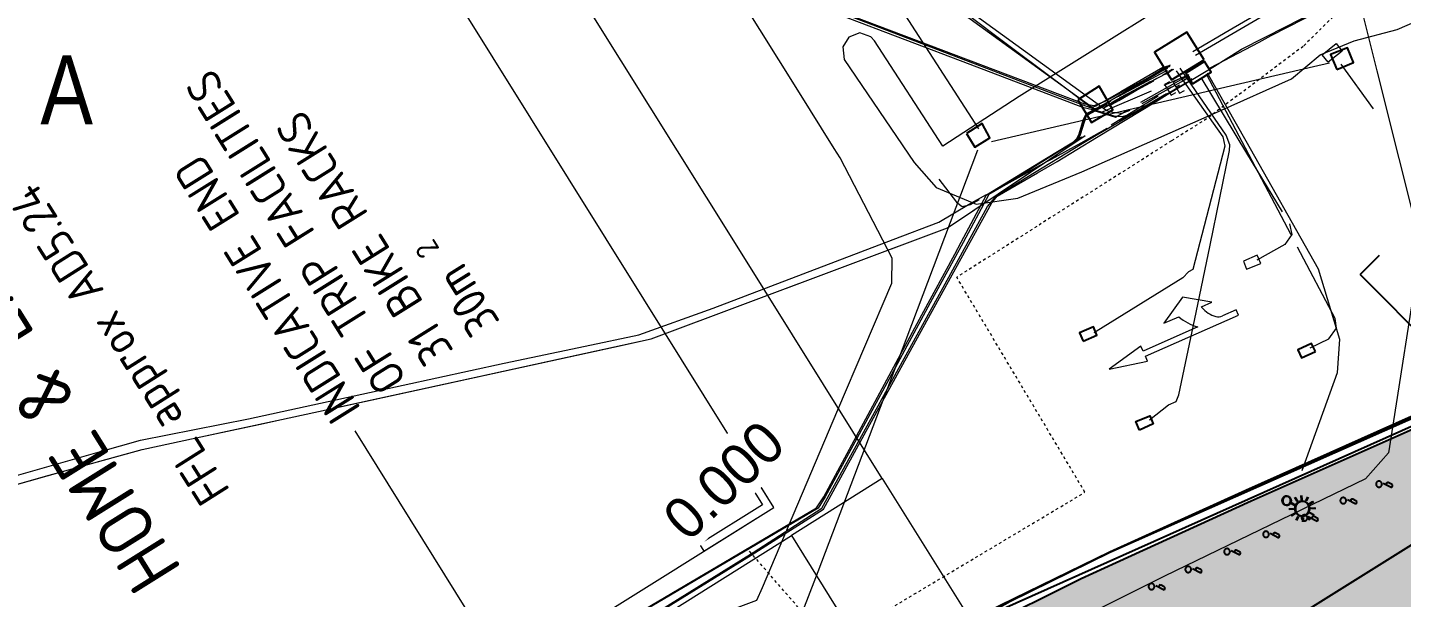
# Model space of a CAD drawing. Header units: metres. Extents: x 507649 to 508899, y 6966965 to 6967377.
# Drawn here: x 507733.64 to 507783.52, y 6967261.66 to 6967282.33 of the extents above; entities that cross this region are included whole.
import ezdxf

# ---------------------------------------------------------------- set-up
doc = ezdxf.new("R2010")
doc.units = ezdxf.units.M
doc.header["$PDMODE"] = 1
for name, pattern in [('AEC_Double Dash', [0.039, 0.015, -0.004, 0.006, -0.004, 0.006, -0.004]), ('CENTER', [20, 12.5, -2.5, 2.5, -2.5]), ('CENTER2', [10, 6.25, -1.25, 1.25, -1.25]), ('Grid Line', [2.1, 1.2, -0.3, 0.3, -0.3])]:
    doc.linetypes.add(name, pattern=pattern)
doc.layers.add('_PROP-BDY', color=6, linetype='Continuous', plot=False)
for name, color, linetype, lineweight in [('A-FLOR', 252, 'Continuous', 5), ('A-GENM', 252, 'Continuous', 5), ('C-PROP-LINE', 252, 'AEC_Double Dash', 5), ('C_FEAT', 252, 'EXISTING_COMMUNICATIONS', 0), ('C_UG_LINES', 252, 'EXISTING_COMMUNICATIONS', 0), ('D_UG_PIPES', 252, 'EXIST_SWD', 0), ('E_FEAT', 252, 'EXISTING_ELECTRICITY', 0), ('E_UG_LINES', 252, 'EXISTING_ELECTRICITY_UG', 0), ('S_RM_UG_PIPES', 252, 'EXIST_RISINGMAIN', 0), ('W_AG_PIPES_N', 252, 'EXISTING_WATER', 0)]:
    doc.layers.add(name, color=color, linetype=linetype, lineweight=lineweight)
for name, color, linetype, lineweight, plot in [('A-FLOR-IDEN', 47, 'Continuous', 5, False), ('G-ANNO-TEXT', 47, 'Continuous', 5, False), ('S-GRID', 47, 'Continuous', 5, False)]:
    doc.layers.add(name, color=color, linetype=linetype, lineweight=lineweight, plot=plot)
for name, color, linetype in [('C_ALIGNMENT', 3, 'CENTER'), ('C_MANHOLE_PIT', 252, 'Continuous'), ('C_TEXT_2.5', 7, 'Continuous'), ('DR_GRATE', 252, 'Continuous'), ('E_MANHOLE_PIT', 252, 'Continuous'), ('HATCH_LANDSCAPE', 1, 'Continuous'), ('KRB_LIP', 6, 'Continuous'), ('mga2020bdy', 252, 'Continuous'), ('mga2020ROAD_FURNITURE', 252, 'Continuous'), ('mga2020ROAD_KERB_BACK', 252, 'Continuous'), ('mga2020ROAD_KERB_LIP', 252, 'Continuous'), ('mga2020STR_POLES', 252, 'Continuous'), ('PAV_CREST SAG', 2, 'Continuous'), ('PAV_FOOTPATH', 101, 'Continuous'), ('ROAD_FURNITURE', 252, 'Continuous'), ('STR_POLES', 252, 'Continuous'), ('TIN BORDER', 5, 'Continuous')]:
    doc.layers.add(name, color=color, linetype=linetype)
doc.layers.add('HATCH_PAVEMENT_FOOTPATH', color=7, linetype='Continuous', true_color=0xffe8a3)
doc.styles.add('Annotative', font='txt')
doc.styles.add('Arial_1', font='ISOCP.shx', dxfattribs={"height": 360})
doc.styles.add('Arial_2', font='ISOCP.shx', dxfattribs={"height": 324.945445})
doc.styles.add('Arial_B', font='ISOCP.shx', dxfattribs={"height": 800})
doc.styles.get("Standard").update_dxf_attribs({"font": 'ARIALN.TTF'})
doc.linetypes.add('EXIST_RISINGMAIN', pattern='A,5,-2.5,5,-2,["RM",Standard,S=2.5,R=0,X=0,Y=-1.25],-5,5,-2.5,5,-2.5', length=34.5)
doc.linetypes.add('EXIST_SWD', pattern='A,5,-2.5,5,-2,["SWD",Standard,S=2.5,R=0,X=0,Y=-1.25],-8,5,-2.5,5,-2.5', length=37.5)
doc.linetypes.add('EXISTING_COMMUNICATIONS', pattern='A,2,-2,2,-2,2,-2,["COMS",Standard,S=2.5,R=0,X=0,Y=-1.25],-9.75,2,-2,2,-2', length=29.75)
doc.linetypes.add('EXISTING_ELECTRICITY', pattern='A,2,-2,2,-2,2,-2,["E",Standard,S=2.5,R=0,X=0,Y=-1.25],-3.4,2,-2,2,-2', length=23.4)
doc.linetypes.add('EXISTING_ELECTRICITY_UG', pattern='A,2,-2,2,-2,2,-2,["E-UG",Standard,S=2.5,R=0,X=0,Y=-1.25],-9.15,2,-2,2,-2', length=29.15)
doc.linetypes.add('EXISTING_WATER', pattern='A,2,-2,2,-2,2,-2,["W",Standard,S=2.5,R=0,X=0,Y=-1.25],-4.4,2,-2,2,-2', length=24.4)

# ---------------------------------------------------------------- blocks, each defined once
blk = doc.blocks.new('XD_HATCH')
at = {"layer": 'HATCH_LANDSCAPE', "ltscale": 0.5}
h = blk.add_hatch(dxfattribs=at)
h.set_pattern_fill('GRASS', color=256, scale=0.05)
h.set_pattern_definition([(212.013854887, (0, 0), (-0.28538859865, -1.2375190291), [0.238125, -1.557926224]), (167.013854887, (0, 0), (-0.28538859868, -1.23751902925), [0.238125, -1.031875]), (257.013854887, (0, 0), (1.23751902925, -0.28538859868), [0.238125, -1.031875])])
h.paths.add_polyline_path([(507773.231, 6967254.54), (507795.189, 6967268.273), (507798.457, 6967269.061), (507801.707, 6967269.222), (507805.377, 6967268.673), (507808.761, 6967267.479), (507811.626, 6967265.822), (507814.67, 6967263.135), (507817.338, 6967259.647), (507819.03, 6967256.943), (507820.403, 6967254.749), (507825.14, 6967249.815), (507839.422, 6967226.928), (507827.015, 6967211.657), (507816.098, 6967209.536), (507803.586, 6967223.895), (507801.469, 6967222.054), (507795.94, 6967228.431), (507787.717, 6967237.882)])
h.paths.add_polyline_path([(507824.757, 6967208.878), (507817.842, 6967207.534), (507820.855, 6967204.075)])
h.paths.add_polyline_path([(507794.222, 6967274.08), (507795.57, 6967270.422), (507794.404, 6967270.141), (507792.722, 6967269.068), (507771.896, 6967256.079), (507768.875, 6967259.555), (507768.65, 6967260.737), (507773.111, 6967262.911), (507788.383, 6967269.83), (507789.065, 6967270.179), (507789.74, 6967270.665), (507790.114, 6967270.979), (507791.612, 6967272.233), (507793.783, 6967273.928)])
at = {"layer": 'HATCH_PAVEMENT_FOOTPATH'}
h = blk.add_hatch(color=256, dxfattribs=at)
h.dxf.hatch_style = 1
h.paths.add_polyline_path([(507837.674, 6967229.365), (507837.66, 6967229.366), (507837.65, 6967229.36)], flags=17)
h.paths.add_polyline_path([(507818.855, 6967260.959), (507815.988, 6967264.639), (507812.8, 6967267.453), (507809.602, 6967269.303), (507805.862, 6967270.623), (507801.806, 6967271.229), (507798.17, 6967271.049), (507794.404, 6967270.141), (507771.896, 6967256.079), (507773.231, 6967254.54), (507795.189, 6967268.273), (507798.457, 6967269.061), (507801.707, 6967269.222), (507805.377, 6967268.673), (507808.761, 6967267.479), (507811.626, 6967265.822), (507814.67, 6967263.135), (507817.327, 6967259.667), (507819.03, 6967256.943), (507820.723, 6967258.002)])
h.paths.add_polyline_path([(507824.757, 6967208.878), (507820.855, 6967204.075), (507817.842, 6967207.534)], flags=16)
h.paths.add_polyline_path([(507775.2, 6967252.277), (507773.231, 6967254.54), (507771.896, 6967256.079), (507768.875, 6967259.555), (507765.433, 6967257.405), (507766.528, 6967255.653), (507766.711, 6967255.442), (507767.008, 6967255.096), (507767.548, 6967254.475), (507769.136, 6967252.736), (507770.042, 6967251.71), (507770.691, 6967250.96), (507784.442, 6967235.056), (507795.488, 6967222.359), (507798.546, 6967218.885), (507825.752, 6967187.514), (507829.311, 6967190.607), (507824.766, 6967203.095), (507841.624, 6967217.742), (507841.636, 6967217.752), (507842.574, 6967216.249), (507846.702, 6967218.854), (507843.954, 6967223.166), (507842.821, 6967224.979), (507836.04, 6967235.833), (507834.874, 6967237.698), (507828.091, 6967248.556), (507828.218, 6967248.635), (507824.207, 6967255.079), (507824.231, 6967257.069), (507826.604, 6967258.541), (507828.555, 6967258.005), (507828.211, 6967258.838), (507826.515, 6967261.552), (507825.756, 6967262.054), (507825.544, 6967260.238), (507821.071, 6967257.452), (507820.723, 6967258.002), (507819.03, 6967256.943), (507820.403, 6967254.749), (507825.14, 6967249.815), (507839.422, 6967226.928), (507827.015, 6967211.657), (507816.098, 6967209.536), (507803.586, 6967223.895), (507801.469, 6967222.054), (507795.929, 6967228.451), (507787.704, 6967237.904)])
blk = doc.blocks.new('BAC S ELPS')
for p, q in [((-4.2829, 0.1895), (-4.2879, -0.0288)), ((-4.2671, 0.409), (-4.2829, 0.1895)), ((-4.2405, 0.6295), (-4.2671, 0.409)), ((-4.2029, 0.8506), (-4.2405, 0.6295)), ((-4.1542, 1.0718), (-4.2029, 0.8506)), ((-4.0942, 1.293), (-4.1542, 1.0718)), ((-4.0228, 1.5138), (-4.0942, 1.293)), ((-3.9398, 1.7338), (-4.0228, 1.5138)), ((-3.8451, 1.9528), (-3.9398, 1.7338)), ((-3.7385, 2.1703), (-3.8451, 1.9528)), ((-3.6234, 2.3574), (-3.7385, 2.1703)), ((-3.5003, 2.5369), (-3.6234, 2.3574)), ((-3.3695, 2.7085), (-3.5003, 2.5369)), ((-3.2316, 2.8722), (-3.3695, 2.7085)), ((-3.0867, 3.0279), (-3.2316, 2.8722)), ((-2.9352, 3.1753), (-3.0867, 3.0279)), ((-2.7776, 3.3145), (-2.9352, 3.1753)), ((-2.6141, 3.4452), (-2.7776, 3.3145)), ((-2.4452, 3.5674), (-2.6141, 3.4452)), ((-2.2711, 3.681), (-2.4452, 3.5674)), ((-2.0922, 3.7857), (-2.2711, 3.681)), ((-1.909, 3.8815), (-2.0922, 3.7857)), ((-1.7216, 3.9683), (-1.909, 3.8815)), ((-1.5306, 4.046), (-1.7216, 3.9683)), ((-1.3362, 4.1143), (-1.5306, 4.046)), ((-1.1388, 4.1732), (-1.3362, 4.1143)), ((-0.9387, 4.2227), (-1.1388, 4.1732)), ((-0.7364, 4.2624), (-0.9387, 4.2227)), ((-0.5322, 4.2924), (-0.7364, 4.2624)), ((-0.3263, 4.3125), (-0.5322, 4.2924)), ((-0.1193, 4.3226), (-0.3263, 4.3125)), ((0.0887, 4.3225), (-0.1193, 4.3226)), ((0.2971, 4.3122), (0.0887, 4.3225)), ((0.5057, 4.2915), (0.2971, 4.3122)), ((0.7141, 4.2602), (0.5057, 4.2915)), ((0.9219, 4.2184), (0.7141, 4.2602)), ((1.1288, 4.1658), (0.9219, 4.2184)), ((1.3344, 4.1023), (1.1288, 4.1658)), ((1.5385, 4.0278), (1.3344, 4.1023)), ((1.7405, 3.9422), (1.5385, 4.0278)), ((1.9403, 3.8453), (1.7405, 3.9422)), ((2.3221, 3.6233), (2.1349, 3.7385)), ((2.5014, 3.5001), (2.3221, 3.6233)), ((2.673, 3.3692), (2.5014, 3.5001)), ((2.8365, 3.2308), (2.673, 3.3692)), ((2.9918, 3.0854), (2.8365, 3.2308)), ((3.1389, 2.9332), (2.9918, 3.0854)), ((3.2775, 2.7745), (3.1389, 2.9332)), ((3.4076, 2.6097), (3.2775, 2.7745)), ((3.5289, 2.4391), (3.4076, 2.6097)), ((3.6414, 2.2631), (3.5289, 2.4391)), ((3.7449, 2.0818), (3.6414, 2.2631)), ((3.8393, 1.8957), (3.7449, 2.0818)), ((3.9243, 1.7051), (3.8393, 1.8957)), ((3.9999, 1.5102), (3.9243, 1.7051)), ((4.066, 1.3115), (3.9999, 1.5102)), ((4.1224, 1.1091), (4.066, 1.3115)), ((4.1689, 0.9035), (4.1224, 1.1091)), ((4.2054, 0.695), (4.1689, 0.9035)), ((4.2318, 0.4839), (4.2054, 0.695)), ((4.2479, 0.2704), (4.2318, 0.4839)), ((4.2536, 0.055), (4.2479, 0.2704)), ((4.2487, -0.1621), (4.2536, 0.055)), ((10.6539, -0.5997), (8.3255, 2.9986)), ((14.8872, 0.7761), (14.6755, 5.08)), ((19.2616, -0.1764), (21.2372, 3.6689)), ((-4.2879, -0.0288), (-4.2823, -0.2456)), ((-4.2823, -0.2456), (-4.2663, -0.4604)), ((-4.2663, -0.4604), (-4.2401, -0.6731)), ((-4.2401, -0.6731), (-4.2036, -0.8831)), ((-4.2036, -0.8831), (-4.1572, -1.0902)), ((-4.1572, -1.0902), (-4.1009, -1.2941)), ((-4.1009, -1.2941), (-4.0349, -1.4945)), ((-4.0349, -1.4945), (-3.9594, -1.6909)), ((-3.9594, -1.6909), (-3.8744, -1.8831)), ((-3.8744, -1.8831), (-3.7801, -2.0707)), ((-3.7801, -2.0707), (-3.6766, -2.2535)), ((-3.6766, -2.2535), (-3.5642, -2.431)), ((-3.5642, -2.431), (-3.4429, -2.6029)), ((-3.4429, -2.6029), (-3.3128, -2.769)), ((-3.3128, -2.769), (-3.1742, -2.9288)), ((-3.1742, -2.9288), (-3.0271, -3.0821)), ((-3.0271, -3.0821), (-2.8718, -3.2284)), ((-2.8718, -3.2284), (-2.7083, -3.3676)), ((-2.7083, -3.3676), (-2.5368, -3.4992)), ((-2.5368, -3.4992), (-2.3574, -3.6229)), ((-2.3574, -3.6229), (-2.1703, -3.7383)), ((-2.1703, -3.7383), (-1.9528, -3.8418)), ((-1.9528, -3.8418), (-1.7338, -3.9338)), ((-1.7338, -3.9338), (-1.5138, -4.0145)), ((-1.5138, -4.0145), (-1.2931, -4.0839)), ((-1.2931, -4.0839), (-1.072, -4.1422)), ((-1.072, -4.1422), (-0.8508, -4.1895)), ((-0.8508, -4.1895), (-0.6299, -4.2259)), ((-0.6299, -4.2259), (-0.4096, -4.2516)), ((-0.4096, -4.2516), (-0.1903, -4.2666)), ((-0.1903, -4.2666), (0.0278, -4.2711)), ((0.0278, -4.2711), (0.2442, -4.2651)), ((0.2442, -4.2651), (0.4586, -4.2489)), ((0.4586, -4.2489), (0.6707, -4.2225)), ((0.6707, -4.2225), (0.8802, -4.186)), ((0.8802, -4.186), (1.0866, -4.1395)), ((1.0866, -4.1395), (1.2897, -4.0832)), ((1.2897, -4.0832), (1.4892, -4.0172)), ((1.4892, -4.0172), (1.6846, -3.9416)), ((1.6846, -3.9416), (1.8757, -3.8565)), ((1.8757, -3.8565), (2.0621, -3.7621)), ((2.0621, -3.7621), (2.2435, -3.6584)), ((2.2435, -3.6584), (2.4195, -3.5455)), ((2.4195, -3.5455), (2.5898, -3.4237)), ((6.738, -8.2902), (2.4341, -8.5019)), ((2.5898, -3.4237), (2.7541, -3.2929)), ((2.7541, -3.2929), (2.912, -3.1534)), ((2.912, -3.1534), (3.0632, -3.0051)), ((3.0632, -3.0051), (3.2073, -2.8484)), ((3.2073, -2.8484), (3.344, -2.6831)), ((3.344, -2.6831), (3.4729, -2.5096)), ((3.4729, -2.5096), (3.5938, -2.3279)), ((3.5938, -2.3279), (3.7063, -2.138)), ((3.6689, -2.2225), (8.8194, -4.833)), ((3.7063, -2.138), (3.8126, -1.9204)), ((3.8126, -1.9204), (3.907, -1.7014)), ((3.907, -1.7014), (3.9898, -1.4817)), ((3.9511, -1.6933), (9.0664, -4.3391)), ((3.9898, -1.4817), (4.061, -1.2613)), ((4.061, -1.2613), (4.1208, -1.0407)), ((4.1208, -1.0407), (4.1693, -0.8201)), ((4.1693, -0.8201), (4.2067, -0.6)), ((4.2067, -0.6), (4.2331, -0.3805)), ((4.2331, -0.3805), (4.2487, -0.1621)), ((8.1139, -12.5236), (4.4803, -14.8872)), ((8.2112, -7.5601), (8.2039, -7.9234)), ((8.2039, -7.9234), (8.2141, -8.2839)), ((8.2363, -7.1948), (8.2112, -7.5601)), ((8.2141, -8.2839), (8.2416, -8.6412)), ((8.2794, -6.8278), (8.2363, -7.1948)), ((8.2416, -8.6412), (8.2862, -8.9947)), ((8.3407, -6.4599), (8.2794, -6.8278)), ((8.2862, -8.9947), (8.3476, -9.3438)), ((8.4204, -6.0915), (8.3407, -6.4599)), ((8.3476, -9.3438), (8.4255, -9.688)), ((8.5189, -5.7231), (8.4204, -6.0915)), ((8.4255, -9.688), (8.5199, -10.0268)), ((8.6363, -5.3554), (8.5189, -5.7231)), ((8.5199, -10.0268), (8.6304, -10.3596)), ((8.6304, -10.3596), (8.7568, -10.6857)), ((8.7729, -4.9889), (8.6363, -5.3554)), ((8.7568, -10.6857), (8.8988, -11.0048)), ((8.9288, -4.6241), (8.7729, -4.9889)), ((8.8988, -11.0048), (9.0563, -11.3162)), ((9.1044, -4.2616), (8.9288, -4.6241)), ((9.0563, -11.3162), (9.229, -11.6193)), ((9.2974, -3.9497), (9.1044, -4.2616)), ((9.229, -11.6193), (9.4166, -11.9137)), ((9.5037, -3.6506), (9.2974, -3.9497)), ((9.4166, -11.9137), (9.619, -12.1987)), ((9.7227, -3.3645), (9.5037, -3.6506)), ((9.619, -12.1987), (9.8359, -12.4739)), ((9.9538, -3.0916), (9.7227, -3.3645)), ((9.8359, -12.4739), (10.0671, -12.7385)), ((10.1964, -2.8322), (9.9538, -3.0916)), ((10.0671, -12.7385), (10.3122, -12.9922)), ((10.45, -2.5863), (10.1964, -2.8322)), ((10.3122, -12.9922), (10.5712, -13.2343)), ((10.7139, -2.3542), (10.45, -2.5863)), ((10.5712, -13.2343), (10.8438, -13.4644)), ((10.9877, -2.1361), (10.7139, -2.3542)), ((10.8438, -13.4644), (11.1296, -13.6817)), ((11.2705, -1.9323), (10.9877, -2.1361)), ((11.562, -1.7428), (11.2705, -1.9323)), ((11.8615, -1.568), (11.562, -1.7428)), ((12.1684, -1.4079), (11.8615, -1.568)), ((12.4821, -1.2629), (12.1684, -1.4079)), ((12.8021, -1.133), (12.4821, -1.2629)), ((13.1277, -1.0186), (12.8021, -1.133)), ((13.4584, -0.9198), (13.1277, -1.0186)), ((13.7936, -0.8368), (13.4584, -0.9198)), ((14.1326, -0.7698), (13.7936, -0.8368)), ((14.475, -0.719), (14.1326, -0.7698)), ((14.82, -0.6846), (14.475, -0.719)), ((15.1672, -0.6668), (14.82, -0.6846)), ((15.5159, -0.6658), (15.1672, -0.6668)), ((15.8656, -0.6818), (15.5159, -0.6658)), ((16.2156, -0.7151), (15.8656, -0.6818)), ((16.5655, -0.7657), (16.2156, -0.7151)), ((16.9144, -0.834), (16.5655, -0.7657)), ((17.262, -0.92), (16.9144, -0.834)), ((17.6076, -1.0241), (17.262, -0.92)), ((17.9507, -1.1464), (17.6076, -1.0241)), ((18.2905, -1.2871), (17.9507, -1.1464)), ((18.6266, -1.4464), (18.2905, -1.2871)), ((19.2626, -1.8127), (18.951, -1.6224)), ((19.5611, -2.0169), (19.2626, -1.8127)), ((19.8463, -2.2342), (19.5611, -2.0169)), ((19.6776, -13.5585), (19.9528, -13.3416)), ((20.1181, -2.4642), (19.8463, -2.2342)), ((19.9528, -13.3416), (20.2174, -13.1104)), ((20.3762, -2.7063), (20.1181, -2.4642)), ((20.2174, -13.1104), (20.4711, -12.8652)), ((20.6203, -2.96), (20.3762, -2.7063)), ((20.4711, -12.8652), (20.7132, -12.6062)), ((20.8503, -3.2247), (20.6203, -2.96)), ((20.7132, -12.6062), (20.9433, -12.3337)), ((21.0659, -3.4998), (20.8503, -3.2247)), ((20.9433, -12.3337), (21.1606, -12.0478)), ((21.2669, -3.7848), (21.0659, -3.4998)), ((21.1606, -12.0478), (21.3647, -11.7488)), ((21.4531, -4.0792), (21.2669, -3.7848)), ((21.3647, -11.7488), (21.5551, -11.437)), ((21.6243, -4.3824), (21.4531, -4.0792)), ((21.5551, -11.437), (21.7305, -11.0745)), ((21.7803, -4.6937), (21.6243, -4.3824)), ((21.7305, -11.0745), (21.8864, -10.7097)), ((21.9208, -5.0128), (21.7803, -4.6937)), ((21.8864, -10.7097), (22.0232, -10.3432)), ((22.0456, -5.339), (21.9208, -5.0128)), ((22.0232, -10.3432), (22.141, -9.9754)), ((22.1545, -5.6717), (22.0456, -5.339)), ((22.141, -9.9754), (22.2401, -9.6071)), ((22.2473, -6.0105), (22.1545, -5.6717)), ((22.2401, -9.6071), (22.3206, -9.2387)), ((22.3237, -6.3547), (22.2473, -6.0105)), ((22.3206, -9.2387), (22.3828, -8.8707)), ((22.3836, -6.7039), (22.3237, -6.3547)), ((22.3828, -8.8707), (22.4269, -8.5038)), ((22.4267, -7.0574), (22.3836, -6.7039)), ((22.4528, -7.4147), (22.4267, -7.0574)), ((22.4269, -8.5038), (22.4531, -8.1384)), ((22.4617, -7.7752), (22.4528, -7.4147)), ((22.4531, -8.1384), (22.4617, -7.7752)), ((22.5778, -3.175), (26.2114, -0.8114)), ((23.0011, -11.7827), (26.8464, -13.723)), ((23.9536, -7.4083), (28.2575, -7.1966)), ((11.3947, -15.5222), (9.4544, -19.3675)), ((11.1296, -13.6817), (11.4286, -13.8858)), ((11.4286, -13.8858), (11.7405, -14.0762)), ((11.7405, -14.0762), (12.103, -14.2515)), ((12.103, -14.2515), (12.4678, -14.4071)), ((12.4678, -14.4071), (12.8343, -14.5434)), ((12.8343, -14.5434), (13.202, -14.6606)), ((13.202, -14.6606), (13.5704, -14.7589)), ((13.5704, -14.7589), (13.9388, -14.8384)), ((13.9388, -14.8384), (14.3068, -14.8996)), ((14.3068, -14.8996), (14.6737, -14.9425)), ((14.6737, -14.9425), (15.039, -14.9674)), ((15.039, -14.9674), (15.4023, -14.9746)), ((15.4023, -14.9746), (15.7628, -14.9642)), ((15.7628, -14.9642), (16.1201, -14.9366)), ((15.7691, -16.4747), (15.9808, -20.7786)), ((16.1201, -14.9366), (16.4736, -14.8919)), ((16.4736, -14.8919), (16.8227, -14.8304)), ((16.8227, -14.8304), (17.1669, -14.7524)), ((17.1669, -14.7524), (17.5057, -14.6579)), ((17.5057, -14.6579), (17.8385, -14.5474)), ((17.8385, -14.5474), (18.1646, -14.4209)), ((18.1646, -14.4209), (18.4837, -14.2788)), ((18.4837, -14.2788), (18.7951, -14.1213)), ((18.7951, -14.1213), (19.0982, -13.9486)), ((19.0982, -13.9486), (19.3926, -13.7609)), ((19.3926, -13.7609), (19.6776, -13.5585)), ((20.0025, -15.0989), (22.3661, -18.6972))]:
    blk.add_line(p, q)
blk = doc.blocks.new('BAC R BOL SMALL')
for p, q in [((-4.3679, 0.1747), (-4.3729, -0.0484)), ((-4.3519, 0.3993), (-4.3679, 0.1747)), ((-4.3247, 0.625), (-4.3519, 0.3993)), ((-4.2862, 0.8515), (-4.3247, 0.625)), ((-4.2362, 1.0785), (-4.2862, 0.8515)), ((-4.1746, 1.3056), (-4.2362, 1.0785)), ((-4.1012, 1.5325), (-4.1746, 1.3056)), ((-4.0159, 1.7589), (-4.1012, 1.5325)), ((-3.9185, 1.9844), (-4.0159, 1.7589)), ((-3.8088, 2.2087), (-3.9185, 1.9844)), ((-3.6931, 2.3988), (-3.8088, 2.2087)), ((-3.569, 2.5811), (-3.6931, 2.3988)), ((-3.4369, 2.7554), (-3.569, 2.5811)), ((-3.2973, 2.9215), (-3.4369, 2.7554)), ((-3.1504, 3.0794), (-3.2973, 2.9215)), ((-2.9967, 3.229), (-3.1504, 3.0794)), ((-2.8365, 3.3701), (-2.9967, 3.229)), ((-2.6702, 3.5026), (-2.8365, 3.3701)), ((-2.4982, 3.6265), (-2.6702, 3.5026)), ((-2.3209, 3.7415), (-2.4982, 3.6265)), ((-2.1385, 3.8476), (-2.3209, 3.7415)), ((-1.9516, 3.9447), (-2.1385, 3.8476)), ((-1.7605, 4.0325), (-1.9516, 3.9447)), ((-1.5655, 4.1112), (-1.7605, 4.0325)), ((-1.367, 4.1804), (-1.5655, 4.1112)), ((-1.1654, 4.2401), (-1.367, 4.1804)), ((-0.9611, 4.2902), (-1.1654, 4.2401)), ((-0.7544, 4.3306), (-0.9611, 4.2902)), ((-0.5458, 4.3611), (-0.7544, 4.3306)), ((-0.3356, 4.3816), (-0.5458, 4.3611)), ((-0.1241, 4.392), (-0.3356, 4.3816)), ((0.0882, 4.3922), (-0.1241, 4.392)), ((0.301, 4.3821), (0.0882, 4.3922)), ((0.5139, 4.3616), (0.301, 4.3821)), ((0.7265, 4.3305), (0.5139, 4.3616)), ((0.9385, 4.2888), (0.7265, 4.3305)), ((1.1495, 4.2362), (0.9385, 4.2888)), ((1.359, 4.1728), (1.1495, 4.2362)), ((1.5668, 4.0983), (1.359, 4.1728)), ((1.7725, 4.0127), (1.5668, 4.0983)), ((1.9756, 3.9158), (1.7725, 4.0127)), ((2.364, 3.6868), (2.1736, 3.8056)), ((2.5466, 3.5598), (2.364, 3.6868)), ((2.7214, 3.4249), (2.5466, 3.5598)), ((2.8881, 3.2825), (2.7214, 3.4249)), ((3.0465, 3.1328), (2.8881, 3.2825)), ((3.1966, 2.9762), (3.0465, 3.1328)), ((3.3382, 2.813), (3.1966, 2.9762)), ((3.4711, 2.6437), (3.3382, 2.813)), ((3.5951, 2.4684), (3.4711, 2.6437)), ((3.7101, 2.2875), (3.5951, 2.4684)), ((3.816, 2.1015), (3.7101, 2.2875)), ((3.9126, 1.9105), (3.816, 2.1015)), ((3.9998, 1.7149), (3.9126, 1.9105)), ((4.0773, 1.5151), (3.9998, 1.7149)), ((4.145, 1.3114), (4.0773, 1.5151)), ((4.2028, 1.1041), (4.145, 1.3114)), ((4.2506, 0.8936), (4.2028, 1.1041)), ((4.2881, 0.6801), (4.2506, 0.8936)), ((4.3152, 0.4641), (4.2881, 0.6801)), ((4.3318, 0.2458), (4.3152, 0.4641)), ((4.3376, 0.0256), (4.3318, 0.2458)), ((4.3327, -0.1962), (4.3376, 0.0256)), ((6.1384, 1.5522), (18.6973, -4.9036)), ((11.43, 1.6933), (10.2659, -0.5997)), ((11.9592, 2.1519), (11.43, 1.6933)), ((12.7353, 2.293), (11.9592, 2.1519)), ((13.3703, 2.2225), (12.7353, 2.293)), ((14.3228, 1.905), (13.3703, 2.2225)), ((18.4856, -0.2117), (14.3228, 1.905)), ((-4.3729, -0.0484), (-4.367, -0.2697)), ((-4.367, -0.2697), (-4.3504, -0.4889)), ((-4.3504, -0.4889), (-4.3233, -0.7057)), ((-4.3233, -0.7057), (-4.2858, -0.9197)), ((-4.2858, -0.9197), (-4.2381, -1.1305)), ((-4.2381, -1.1305), (-4.1802, -1.3379)), ((-4.1802, -1.3379), (-4.1125, -1.5415)), ((-4.1125, -1.5415), (-4.035, -1.741)), ((-4.035, -1.741), (-3.9478, -1.936)), ((-3.9478, -1.936), (-3.8512, -2.1263)), ((-3.8512, -2.1263), (-3.7453, -2.3115)), ((-3.7453, -2.3115), (-3.6303, -2.4912)), ((-3.6303, -2.4912), (-3.5063, -2.6651)), ((-3.5063, -2.6651), (-3.3734, -2.8329)), ((-3.3734, -2.8329), (-3.2318, -2.9943)), ((-3.2318, -2.9943), (-3.0817, -3.1489)), ((-3.0817, -3.1489), (-2.9233, -3.2965)), ((-2.9233, -3.2965), (-2.7566, -3.4365)), ((-2.7566, -3.4365), (-2.5818, -3.5688)), ((-2.5818, -3.5688), (-2.3992, -3.6931)), ((-2.3992, -3.6931), (-2.2088, -3.8088)), ((-2.2088, -3.8088), (-1.9877, -3.9154)), ((-1.9877, -3.9154), (-1.7652, -4.0101)), ((-1.7652, -4.0101), (-1.5416, -4.0931)), ((-1.5416, -4.0931), (-1.3173, -4.1646)), ((-1.3173, -4.1646), (-1.0926, -4.2245)), ((-1.0926, -4.2245), (-0.8679, -4.2732)), ((-0.8679, -4.2732), (-0.6435, -4.3106)), ((-0.6435, -4.3106), (-0.4197, -4.337)), ((-0.4197, -4.337), (-0.1969, -4.3525)), ((-0.1969, -4.3525), (0.0246, -4.3573)), ((0.0246, -4.3573), (0.2444, -4.3514)), ((0.2444, -4.3514), (0.4623, -4.335)), ((0.4623, -4.335), (0.6778, -4.3082)), ((0.6778, -4.3082), (0.8906, -4.2712)), ((0.8906, -4.2712), (1.1005, -4.2241)), ((1.1005, -4.2241), (1.307, -4.1671)), ((1.307, -4.1671), (1.5099, -4.1002)), ((1.5099, -4.1002), (1.7087, -4.0236)), ((1.7087, -4.0236), (1.9031, -3.9375)), ((1.9031, -3.9375), (2.0929, -3.842)), ((2.0929, -3.842), (2.2776, -3.7372)), ((2.2776, -3.7372), (2.457, -3.6233)), ((2.457, -3.6233), (2.6306, -3.5003)), ((2.6306, -3.5003), (2.7982, -3.3685)), ((2.7982, -3.3685), (2.9594, -3.2279)), ((2.9594, -3.2279), (3.1139, -3.0788)), ((3.1139, -3.0788), (3.2613, -2.9211)), ((3.2613, -2.9211), (3.4013, -2.7552)), ((3.4013, -2.7552), (3.5336, -2.5811)), ((3.5336, -2.5811), (3.6578, -2.3989)), ((3.6578, -2.3989), (3.7736, -2.2088)), ((3.7736, -2.2088), (3.8833, -1.9876)), ((3.8833, -1.9876), (3.9807, -1.7651)), ((3.9807, -1.7651), (4.066, -1.5415)), ((4.066, -1.5415), (4.1394, -1.3172)), ((4.1394, -1.3172), (4.201, -1.0925)), ((4.201, -1.0925), (4.251, -0.8677)), ((4.251, -0.8677), (4.2895, -0.6432)), ((4.2895, -0.6432), (4.3167, -0.4192)), ((4.3167, -0.4192), (4.3327, -0.1962)), ((19.1911, -0.7409), (18.4856, -0.2117)), ((18.6973, -4.9036), (19.8614, -2.6106)), ((19.7909, -1.4111), (19.1911, -0.7409)), ((19.8967, -2.0109), (19.7909, -1.4111)), ((19.8614, -2.6106), (19.8967, -2.0109))]:
    blk.add_line(p, q)
blk = doc.blocks.new('XE_SURVEY')
at = {"layer": 'C_FEAT', "flags": 128}
blk.add_lwpolyline([(507703.465, 6967252.236), (507704.211, 6967250.918), (507704.289, 6967250.902), (507707.212, 6967252.651), (507711.503, 6967255.217), (507711.932, 6967255.474), (507714.077, 6967256.757), (507715.78, 6967257.806), (507716.204, 6967258.07), (507717.902, 6967259.128), (507718.326, 6967259.393), (507720.514, 6967260.602), (507722.735, 6967261.815), (507727.321, 6967263.728), (507729.675, 6967264.57), (507732.029, 6967265.412), (507732.509, 6967265.554), (507734.917, 6967266.226), (507737.806, 6967267.031), (507739.763, 6967267.446), (507742.208, 6967267.967), (507742.697, 6967268.073), (507744.651, 6967268.499), (507745.139, 6967268.606), (507750.024, 6967269.671), (507752.955, 6967270.314), (507756.285, 6967271.045), (507762.841, 6967273.497), (507767.04, 6967275.066), (507771.667, 6967278.175), (507772.033, 6967278.421)], dxfattribs=at)
at = {"layer": 'C_MANHOLE_PIT', "flags": 128}
for points in [[(507776.351, 6967281.162), (507775.722, 6967282.167), (507774.553, 6967281.436), (507775.169, 6967280.436), (507776.351, 6967281.162)], [(507771.767, 6967279.711), (507772.264, 6967278.889), (507773.039, 6967279.35), (507772.54, 6967280.204), (507771.767, 6967279.711)], [(507771.959, 6967270.958), (507772.46, 6967271.179), (507772.333, 6967271.479), (507771.828, 6967271.263), (507771.959, 6967270.958)], [(507774.004, 6967267.729), (507773.871, 6967268.041), (507774.384, 6967268.251), (507774.498, 6967267.962), (507774.004, 6967267.729)]]:
    blk.add_lwpolyline(points, dxfattribs=at)
at = {"layer": 'C_UG_LINES'}
blk.add_line((507775.066, 6967280.747), (507775.195, 6967280.823), dxfattribs=at)
at = {"layer": 'C_UG_LINES', "flags": 128}
for points in [[(507775.08, 6967280.944), (507774.849, 6967280.886), (507773.327, 6967279.999), (507772.426, 6967279.474), (507772.225, 6967279.425), (507772.053, 6967279.477), (507771.052, 6967279.858), (507768.716, 6967280.748), (507763.576, 6967282.705), (507760.773, 6967283.775), (507745.913, 6967293.017), (507745.488, 6967293.281), (507745.428, 6967293.319), (507738.107, 6967296.677)], [(507738.194, 6967296.731), (507738.682, 6967296.507), (507741.409, 6967295.256), (507745.499, 6967293.38), (507760.765, 6967283.843), (507761.227, 6967283.655), (507772.008, 6967279.563), (507772.355, 6967279.504), (507772.732, 6967279.646), (507772.92, 6967279.749), (507773.358, 6967279.989), (507774.902, 6967280.834), (507775.123, 6967280.928)], [(507745.976, 6967292.911), (507747.674, 6967291.854), (507749.796, 6967290.533), (507751.919, 6967289.213), (507754.042, 6967287.892), (507758.712, 6967284.986), (507760.772, 6967283.704), (507767.847, 6967281.003), (507771.117, 6967279.754), (507771.934, 6967279.442), (507772.302, 6967279.362), (507772.642, 6967279.481), (507772.974, 6967279.682)], [(507781.153, 6967284.492), (507777.265, 6967282.226), (507775.937, 6967281.452)], [(507776.039, 6967281.332), (507779.499, 6967283.364), (507781.224, 6967284.376)], [(507775.121, 6967280.963), (507774.89, 6967280.842), (507773.402, 6967279.941), (507772.087, 6967279.167), (507771.856, 6967278.437), (507771.775, 6967278.271), (507771.712, 6967278.205), (507771.619, 6967278.128)], [(507771.598, 6967278.176), (507771.748, 6967278.32), (507771.815, 6967278.472), (507771.974, 6967279.005), (507772.065, 6967279.202), (507772.815, 6967279.607), (507773.3, 6967279.875), (507774.9, 6967280.808), (507775.037, 6967280.863)], [(507775.338, 6967280.76), (507777.03, 6967278.364), (507777.102, 6967278.032), (507775.941, 6967273.56), (507775.78, 6967273.466), (507775.582, 6967273.248), (507772.43, 6967271.307), (507772.353, 6967271.259)], [(507772.904, 6967279.492), (507773.261, 6967279.689), (507774.634, 6967280.494)], [(507773.256, 6967279.843), (507774.948, 6967280.752), (507775.019, 6967280.788)], [(507773.285, 6967279.783), (507774.992, 6967280.674), (507775.056, 6967280.711)], [(507774.363, 6967268.099), (507775.053, 6967268.646), (507775.333, 6967268.767), (507775.437, 6967269.009), (507776.061, 6967271.996), (507776.573, 6967274.443), (507777.276, 6967277.87), (507777.289, 6967278.077), (507777.152, 6967278.426), (507775.48, 6967280.857)], [(507774.852, 6967280.621), (507774.983, 6967280.691), (507775.246, 6967280.827)], [(507774.96, 6967280.639), (507775.005, 6967280.663), (507775.214, 6967280.826)], [(507772.673, 6967279.398), (507773.078, 6967279.659), (507774.413, 6967280.382)], [(507772.764, 6967279.445), (507773.049, 6967279.595), (507774.521, 6967280.399)], [(507771.619, 6967278.128), (507771.712, 6967278.205), (507771.802, 6967278.396), (507771.952, 6967278.895), (507772.007, 6967279.065), (507772.125, 6967279.163), (507772.842, 6967279.551)], [(507771.667, 6967278.175), (507771.775, 6967278.271), (507771.856, 6967278.437), (507772.016, 6967278.988), (507772.087, 6967279.167), (507772.308, 6967279.297), (507772.868, 6967279.624)], [(507702.557, 6967253.758), (507704.211, 6967250.918), (507706.783, 6967252.394), (507713.648, 6967256.5), (507720.074, 6967260.363), (507722.27, 6967261.558), (507723.171, 6967261.991), (507727.24, 6967263.699), (507729.675, 6967264.57), (507732.029, 6967265.412), (507732.509, 6967265.554), (507734.435, 6967266.091), (507734.917, 6967266.226), (507736.843, 6967266.763), (507737.806, 6967267.031), (507739.763, 6967267.446), (507742.697, 6967268.073), (507744.651, 6967268.499), (507747.093, 6967269.032), (507751.978, 6967270.1), (507754.908, 6967270.743), (507756.285, 6967271.045), (507767.04, 6967275.066), (507772.033, 6967278.421)], [(507771.923, 6967278.352), (507771.119, 6967277.857), (507770.694, 6967277.594), (507768.992, 6967276.544), (507768.542, 6967276.278), (507767.603, 6967274.538), (507766.41, 6967272.341), (507765.218, 6967270.144), (507762.594, 6967265.31), (507762.343, 6967264.894), (507756.308, 6967261.347), (507754.152, 6967260.08), (507749.492, 6967257.159), (507745.257, 6967254.501), (507741.006, 6967251.87), (507738.878, 6967250.557), (507736.325, 6967248.982), (507734.263, 6967247.569), (507732.942, 6967246.638), (507732.132, 6967246.285), (507731.43, 6967245.851), (507728.498, 6967243.848), (507727.915, 6967243.099)], [(507732.06, 6967246.329), (507732.96, 6967246.719), (507733.793, 6967247.306), (507735.838, 6967248.744), (507737.964, 6967250.06), (507740.516, 6967251.637), (507742.642, 6967252.951), (507744.768, 6967254.267), (507749.01, 6967256.914), (507753.676, 6967259.826), (507754.101, 6967260.09), (507755.824, 6967261.105), (507757.977, 6967262.375), (507760.131, 6967263.644), (507762.285, 6967264.913), (507762.546, 6967265.307), (507764.922, 6967269.706), (507766.109, 6967271.906), (507767.297, 6967274.106), (507767.534, 6967274.546), (507768.453, 6967276.267), (507770.629, 6967277.595), (507771.885, 6967278.359)]]:
    blk.add_lwpolyline(points, dxfattribs=at)
at = {"layer": 'D_UG_PIPES', "flags": 128}
for points in [[(507751.213, 6967304.881), (507768.163, 6967278.659)], [(507768.631, 6967278.203), (507780.32, 6967280.918), (507780.899, 6967281.052)], [(507716.945, 6967228.716), (507720.995, 6967231.995), (507721.818, 6967232.661), (507728.342, 6967236.36), (507737.461, 6967241.566), (507738.86, 6967242.377), (507740.13, 6967243.174), (507740.978, 6967243.706), (507743.951, 6967245.551), (507752.042, 6967250.531), (507755.874, 6967252.889), (507757.149, 6967253.679), (507759.168, 6967254.942), (507759.638, 6967255.603), (507762.337, 6967262.6), (507763.94, 6967266.805), (507765.535, 6967271.013), (507768.136, 6967277.898)]]:
    blk.add_lwpolyline(points, dxfattribs=at)
at = {"layer": 'DR_GRATE', "flags": 128}
for points in [[(507781.162, 6967280.808), (507781.767, 6967281.062), (507781.551, 6967281.595), (507780.94, 6967281.359), (507781.162, 6967280.808)], [(507767.73, 6967278.488), (507768.023, 6967277.995), (507768.575, 6967278.326), (507768.293, 6967278.853), (507767.73, 6967278.488)]]:
    blk.add_lwpolyline(points, dxfattribs=at)
at = {"layer": 'E_FEAT', "flags": 128}
for points in [[(507780.857, 6967281.073), (507780.636, 6967281.347), (507781.142, 6967281.751), (507781.361, 6967281.48), (507780.857, 6967281.073)], [(507777.894, 6967273.565), (507778.407, 6967273.777), (507778.281, 6967274.081), (507777.781, 6967273.863), (507777.894, 6967273.565)]]:
    blk.add_lwpolyline(points, dxfattribs=at)
at = {"layer": 'E_MANHOLE_PIT', "flags": 128}
for points in [[(507775.932, 6967280.29), (507776.607, 6967280.711), (507776.364, 6967281.105), (507775.692, 6967280.673), (507775.932, 6967280.29)], [(507780.39, 6967270.58), (507780.249, 6967270.87), (507779.749, 6967270.639), (507779.882, 6967270.349), (507780.39, 6967270.58)]]:
    blk.add_lwpolyline(points, dxfattribs=at)
at = {"layer": 'E_UG_LINES'}
for p, q in [((507773.262, 6967278.936), (507774.99, 6967279.942)), ((507772.981, 6967278.808), (507774.686, 6967279.854))]:
    blk.add_line(p, q, dxfattribs=at)
at = {"layer": 'E_UG_LINES', "flags": 128}
for points in [[(507748.496, 6967303.167), (507749.564, 6967301.476), (507750.922, 6967299.377), (507752.28, 6967297.278), (507753.638, 6967295.179), (507755.539, 6967292.24), (507756.035, 6967291.473), (507757.319, 6967290.542), (507760.963, 6967287.901), (507763.072, 6967286.353), (507765.468, 6967284.548), (507769.462, 6967281.541), (507771.459, 6967280.037), (507771.875, 6967279.724), (507772.434, 6967279.303), (507773.13, 6967279.085), (507773.605, 6967279.364)], [(507748.518, 6967302.88), (507750.923, 6967299.076), (507752.264, 6967296.966), (507753.605, 6967294.856), (507754.946, 6967292.746), (507755.482, 6967291.902), (507755.874, 6967291.286), (507756.904, 6967290.543), (507758.932, 6967289.081), (507761.365, 6967287.326), (507763.393, 6967285.864), (507765.42, 6967284.402), (507767.854, 6967282.647), (507771.504, 6967280.015), (507772.456, 6967279.328), (507773.068, 6967279.131), (507773.393, 6967279.101), (507773.7, 6967279.204), (507773.729, 6967279.22)], [(507773.649, 6967279.317), (507773.37, 6967279.214), (507773.038, 6967279.253), (507772.816, 6967279.309), (507769.869, 6967281.445), (507767.845, 6967282.912), (507763.392, 6967286.14), (507762.987, 6967286.434)], [(507776.727, 6967280.932), (507777.574, 6967281.464), (507777.712, 6967281.552), (507779.347, 6967282.387), (507781.57, 6967283.532), (507782.012, 6967283.765), (507784.222, 6967284.934), (507785.031, 6967285.362)], [(507776.574, 6967280.873), (507778.343, 6967281.806), (507778.785, 6967282.039), (507780.566, 6967282.949), (507781.534, 6967283.439), (507782.768, 6967284.132)], [(507728.088, 6967242.604), (507728.905, 6967243.658), (507729.381, 6967244.125), (507729.802, 6967244.393), (507733.628, 6967246.762), (507736.217, 6967248.395), (507736.604, 6967248.605), (507740.419, 6967250.99), (507744.653, 6967253.649), (507748.884, 6967256.314), (507751.421, 6967257.915), (507755.661, 6967260.565), (507759.914, 6967263.194), (507762.531, 6967264.858), (507764.015, 6967267.557), (507766.424, 6967271.939), (507768.643, 6967275.975), (507768.84, 6967276.211), (507770.305, 6967277.058), (507771.022, 6967277.472), (507772.45, 6967278.342), (507774.586, 6967279.641), (507775.014, 6967279.899), (507776.727, 6967280.932)], [(507781.312, 6967281.008), (507782.483, 6967279.387)], [(507731.56, 6967245.563), (507733.262, 6967246.612), (507733.688, 6967246.875), (507735.391, 6967247.924), (507735.817, 6967248.186), (507737.519, 6967249.235), (507739.638, 6967250.562), (507744.297, 6967253.486), (507748.53, 6967256.146), (507752.762, 6967258.808), (507755.733, 6967260.66), (507759.982, 6967263.294), (507762.471, 6967264.901), (507763.982, 6967267.645), (507766.876, 6967272.901), (507768.494, 6967275.84), (507768.823, 6967276.234), (507769.33, 6967276.542), (507769.363, 6967276.562), (507771.927, 6967278.12), (507772.428, 6967278.425), (507774.157, 6967279.43), (507774.59, 6967279.681), (507775.627, 6967280.284), (507775.928, 6967280.458)], [(507775.782, 6967280.593), (507774.04, 6967279.61)], [(507775.835, 6967280.53), (507774.086, 6967279.559)], [(507775.792, 6967280.617), (507774.884, 6967280.225)], [(507775.406, 6967280.446), (507775.232, 6967280.345), (507775.46, 6967279.953), (507775.634, 6967280.054)], [(507775.815, 6967280.546), (507775.538, 6967280.377)], [(507775.9, 6967280.471), (507775.855, 6967280.445)], [(507776.227, 6967280.521), (507777.89, 6967277.78)], [(507779.511, 6967274.81), (507776.439, 6967280.637)], [(507776.461, 6967280.693), (507777.86, 6967278.217), (507780.485, 6967273.574), (507781.269, 6967271.026), (507781.18, 6967269.808), (507779.892, 6967266.257)], [(507774.425, 6967280.027), (507772.588, 6967279.235)], [(507775.089, 6967280.367), (507774.918, 6967280.262), (507775.155, 6967279.876), (507775.326, 6967279.981)], [(507775.151, 6967280.169), (507775.023, 6967280.091)], [(507775.463, 6967280.246), (507775.333, 6967280.171)], [(507768.89, 6967276.511), (507770.645, 6967277.47), (507770.816, 6967277.559), (507771.883, 6967278.146), (507772.83, 6967278.685)], [(507777.89, 6967277.78), (507777.89, 6967277.78), (507779.187, 6967275.642)], [(507768.632, 6967276.343), (507770.379, 6967277.316)], [(507766.718, 6967276.834), (507767.368, 6967275.996), (507767.563, 6967275.839), (507767.867, 6967275.917), (507768.195, 6967276.1)], [(507704.095, 6967251.256), (507713.212, 6967256.464), (507714.706, 6967257.336), (507717.022, 6967258.855), (507718.417, 6967259.77), (507721.338, 6967261.373), (507722.599, 6967262.065), (507725.876, 6967263.461), (507727.141, 6967263.999), (507731.026, 6967265.385), (507732.047, 6967265.749), (507736.294, 6967266.958), (507737.745, 6967267.371), (507740.681, 6967267.948), (507741.662, 6967268.14), (507746.06, 6967269.094), (507750.945, 6967270.157), (507753.881, 6967270.776), (507755.838, 6967271.189), (507758.528, 6967272.154), (507765.068, 6967274.649), (507766.716, 6967275.277), (507767.799, 6967275.915), (507768.451, 6967276.271)], [(507779.448, 6967275.212), (507779.531, 6967274.821), (507779.286, 6967274.463), (507778.268, 6967273.9)], [(507780.203, 6967270.714), (507780.872, 6967271.042), (507781.15, 6967271.43), (507781.107, 6967271.784), (507779.744, 6967274.368)]]:
    blk.add_lwpolyline(points, dxfattribs=at)
at = {"layer": 'mga2020bdy'}
blk.add_polyline3d([(507733.025, 6967239.048, 4.469), (507736.099, 6967240.948, 4.453), (507736.683, 6967241.307, 4.439), (507736.984, 6967241.434, 4.433), (507737.975, 6967242.376, 4.424), (507738.004, 6967242.42, 4.422), (507740.823, 6967244.174, 4.457), (507752.055, 6967251.199, 4.526), (507759.125, 6967255.643, 4.481), (507762.514, 6967257.759, 4.509), (507764.07, 6967258.697, 4.52), (507768.065, 6967260.922, 4.549), (507768.442, 6967261.119, 4.552), (507772.933, 6967263.302, 4.591), (507777.867, 6967265.538, 4.636), (507783.882, 6967268.22, 4.692)], dxfattribs=at)
at = {"layer": 'mga2020ROAD_FURNITURE'}
for p in [(507782.725, 6967265.763, 4.793), (507782.725, 6967265.763, 4.793), (507781.427, 6967265.166, 4.809), (507781.427, 6967265.166, 4.809), (507780.023, 6967264.54, 4.807), (507780.023, 6967264.54, 4.807), (507778.624, 6967263.944, 4.872), (507778.624, 6967263.944, 4.872), (507777.212, 6967263.316, 4.864), (507777.212, 6967263.316, 4.864), (507775.803, 6967262.671, 4.839), (507775.803, 6967262.671, 4.839), (507774.472, 6967262.051, 4.8), (507774.472, 6967262.051, 4.8)]:
    blk.add_point(p, dxfattribs=at)
at = {"layer": 'mga2020ROAD_KERB_BACK'}
blk.add_polyline3d([(507738.223, 6967241.459, 4.533), (507740.515, 6967242.826, 4.522), (507741.08, 6967243.821, 4.564), (507746.512, 6967247.222, 4.614), (507752.296, 6967250.839, 4.645), (507757.897, 6967254.353, 4.628), (507759.174, 6967254.499, 4.586), (507761.385, 6967256.001, 4.626), (507762.507, 6967257.253, 4.631), (507763.096, 6967257.616, 4.635), (507767.431, 6967260.102, 4.666), (507768.249, 6967260.537, 4.672), (507771.894, 6967262.35, 4.704), (507773.157, 6967262.932, 4.715), (507778.059, 6967265.162, 4.76), (507784.045, 6967267.826, 4.809)], dxfattribs=at)
at = {"layer": 'mga2020ROAD_KERB_LIP'}
blk.add_polyline3d([(507783.882, 6967268.22, 4.692), (507777.867, 6967265.538, 4.636), (507772.933, 6967263.302, 4.591), (507768.442, 6967261.119, 4.552), (507768.065, 6967260.922, 4.549), (507764.07, 6967258.697, 4.52), (507762.514, 6967257.759, 4.509), (507759.125, 6967255.643, 4.481), (507757.465, 6967254.567, 4.496), (507752.055, 6967251.199, 4.526), (507746.24, 6967247.552, 4.502), (507740.823, 6967244.174, 4.457), (507737.975, 6967242.376, 4.424)], dxfattribs=at)
at = {"layer": 'mga2020STR_POLES'}
blk.add_point((507779.361, 6967265.167, 5.003), dxfattribs=at)
blk.add_point((507779.361, 6967265.167, 5.003), dxfattribs=at)
at = {"layer": 'S_RM_UG_PIPES'}
blk.add_lwpolyline([(507782.134, 6967282.697), (507782.619, 6967280.757), (507784.211, 6967274.404), (507783.039, 6967266.904), (507782.203, 6967265.96), (507774.912, 6967262.433), (507770.442, 6967260.194), (507766.016, 6967257.868), (507761.895, 6967255.703), (507756.943, 6967252.598), (507752.253, 6967249.657), (507747.988, 6967247.118), (507745.41, 6967245.584), (507743.691, 6967244.561), (507741.135, 6967242.99), (507734.787, 6967238.996), (507730.555, 6967236.333), (507726.045, 6967234.185), (507725.096, 6967233.748), (507720.809, 6967233.41), (507720.216, 6967230.822)], dxfattribs=at)
at = {"layer": 'W_AG_PIPES_N', "flags": 128}
blk.add_lwpolyline([(507702.417, 6967273.363), (507705.06, 6967269.119), (507709.023, 6967262.752), (507711.693, 6967258.524), (507714.635, 6967253.877), (507717.294, 6967249.643), (507719.906, 6967245.38), (507722.592, 6967240.996), (507725.285, 6967240.035), (507726.914, 6967241.194), (507727.333, 6967241.468), (507729.424, 6967242.837), (507731.098, 6967243.933), (507731.934, 6967244.48), (507733.607, 6967245.576), (507735.79, 6967246.793), (507740.16, 6967249.222), (507744.466, 6967251.763), (507746.988, 6967253.387), (507753.276, 6967257.474), (507757.462, 6967260.209), (507758.296, 6967260.761), (507758.803, 6967261.065), (507760.119, 6967261.565), (507760.321, 6967262.018), (507763.059, 6967268.461), (507765.014, 6967273.062), (507765.032, 6967273.968), (507763.14, 6967277.603), (507762.927, 6967277.944), (507761.602, 6967280.064), (507756.031, 6967288.965), (507751.747, 6967295.721), (507749.336, 6967299.521), (507747.747, 6967302.065)], dxfattribs=at)
at = {"layer": 'mga2020STR_POLES', "xscale": 0.03685633239179731, "yscale": 0.03685633239179731, "zscale": 0.03685633239179731, "rotation": 0.001583333339407246}
blk.add_blockref('BAC S ELPS', (507779.361, 6967265.167, 5.003), dxfattribs=at)
at = {"layer": 'ROAD_FURNITURE', "xscale": 0.0247222863170386, "yscale": 0.0247222863170386, "zscale": 0.0247222863170386}
for p in [(507782.698, 6967265.77, 4.793), (507781.4, 6967265.173, 4.809), (507779.995, 6967264.547, 4.807), (507778.596, 6967263.95, 4.872), (507777.183, 6967263.322, 4.864), (507775.774, 6967262.677, 4.839), (507774.441, 6967262.056, 4.8)]:
    blk.add_blockref('BAC R BOL SMALL', p, dxfattribs=at)
at = {"layer": 'STR_POLES', "xscale": 0.03687157017581594, "yscale": 0.03687157017581594, "zscale": 0.03687157017581594}
blk.add_blockref('BAC S ELPS', (507779.333, 6967265.174, 5.003), dxfattribs=at)
blk = doc.blocks.new('25027_BNP_Skygate Play-Sheet - 000101 - SITE PLAN')
at = {"layer": '_PROP-BDY'}
blk.add_line((-2230178.18, 3986425.65), (-2226983.37, 4009381.75), dxfattribs=at)
at = {"layer": 'A-FLOR'}
for p, q in [((-2220849.25, 4020909.9), (-2220833.66, 4013143.92)), ((-2220833.66, 4013143.92), (-2230568.66, 4013143.92)), ((-2220825.85, 4009250.35), (-2220833.66, 4013143.92)), ((-2220825.85, 4009250.35), (-2227097.85, 4009250.35)), ((-2220825.85, 4009250.35), (-2210666.77, 4009255.26)), ((-2210666.77, 4009255.26), (-2201089.69, 4009264.39)), ((-2233052.68, 3993372.41), (-2233052.68, 4008365.5)), ((-2207208.14, 4002364.88), (-2211716.79, 4002195.88)), ((-2206789.72, 4002164.52), (-2207208.14, 4002364.88)), ((-2212918.78, 4002005.23), (-2214199.85, 4001090.3)), ((-2211716.79, 4002195.88), (-2212918.78, 4002005.23)), ((-2206612.7, 4001793.15), (-2206789.72, 4002164.52)), ((-2206687.77, 4001369.5), (-2206612.7, 4001793.15)), ((-2207026.83, 4001112.12), (-2206687.77, 4001369.5)), ((-2214199.85, 4001090.3), (-2214812.31, 3999682.91)), ((-2211765.8, 4001001.07), (-2207218.92, 4001076.56)), ((-2211713.04, 3997692.69), (-2211765.8, 4001001.07)), ((-2207218.92, 4001076.56), (-2207026.83, 4001112.12)), ((-2214812.31, 3999682.91), (-2215232.59, 3997211.76)), ((-2211715.45, 3991399.38), (-2211713.04, 3997692.69)), ((-2215232.59, 3997211.76), (-2216008.73, 3991848.19)), ((-2230178.18, 3986425.65), (-2228985.66, 3994994.41)), ((-2216008.73, 3991848.19), (-2216405.77, 3988970.98)), ((-2216405.77, 3988970.98), (-2216221.56, 3987626.7)), ((-2216221.56, 3987626.7), (-2216439.78, 3986315.98)), ((-2216439.78, 3986315.98), (-2216921.58, 3984776.15)), ((-2216921.58, 3984776.15), (-2217371.28, 3981761.97))]:
    blk.add_line(p, q, dxfattribs=at)
at = {"layer": 'A-FLOR-IDEN'}
for p, q in [((-2221831.18, 4000173), (-2222328.42, 3998829.77)), ((-2221729.48, 3998744.31), (-2221831.18, 4000173)), ((-2222130.42, 3998801.52), (-2222651.81, 3995147.49)), ((-2222328.42, 3998829.77), (-2222130.42, 3998801.52)), ((-2222234.19, 3996622.99), (-2221927.47, 3998772.56)), ((-2221927.47, 3998772.56), (-2221729.48, 3998744.31)), ((-2221470.99, 3997603.85), (-2221556.67, 3997013.6)), ((-2221024.18, 3996530.03), (-2221470.99, 3997603.85)), ((-2221745.03, 3995716), (-2221024.18, 3996530.03)), ((-2221686.58, 3996118.66), (-2221745.03, 3995716)), ((-2221719.25, 3996125.24), (-2221686.58, 3996118.66)), ((-2222448.79, 3995119.02), (-2222371.99, 3995657.28)), ((-2222651.81, 3995147.49), (-2222448.79, 3995119.02))]:
    blk.add_line(p, q, dxfattribs=at)
for centre, radius, start, end in [((-2221073.26, 3995392.23), 1691.9, 106.602006, 133.327712), ((-2222015.6, 3995606.43), 360, 133.948548, 171.879327), ((-2221604.94, 3995180.42), 951.72, 96.898591, 133.948548)]:
    blk.add_arc(centre, radius, start, end, dxfattribs=at)
at = {"layer": 'A-GENM'}
for p, q in [((-2219636.66, 4056708.25), (-2219636.66, 4013143.92)), ((-2219636.66, 4016143.92), (-2219636.66, 4013143.92)), ((-2219336.66, 4016143.92), (-2219636.66, 4016143.92)), ((-2219336.66, 4013443.92), (-2219336.66, 4016143.92)), ((-2216636.66, 4013443.92), (-2219336.66, 4013443.92)), ((-2216636.66, 4013143.92), (-2216636.66, 4013443.92)), ((-2219636.66, 4013143.92), (-2216636.66, 4013143.92)), ((-2219636.66, 4013143.92), (-2213308.96, 4013143.92)), ((-2213308.96, 4013143.92), (-2188892.56, 4013143.92))]:
    blk.add_line(p, q, dxfattribs=at)
at = {"layer": 'C-PROP-LINE'}
for p, q in [((-2223988.2, 4059890.85), (-2225150.52, 4003276.32)), ((-2225150.52, 4003276.32), (-2216071.77, 4003091.56)), ((-2216007.36, 3993855.5), (-2216071.77, 4003091.56)), ((-2216006.53, 3992358.57), (-2216007.36, 3993855.5)), ((-2215632.54, 3987988.12), (-2216006.53, 3992358.57)), ((-2214674.09, 3983770.82), (-2215632.54, 3987988.12))]:
    blk.add_line(p, q, dxfattribs=at)
at = {"layer": 'G-ANNO-TEXT'}
blk.add_line((-2226498.82, 4024563.36), (-2209226.14, 4024563.36), dxfattribs=at)
at = {"layer": 'S-GRID', "linetype": 'Grid Line'}
blk.add_line((-2319776.91, 3999014.19), (-2220382.59, 4014757.29), dxfattribs=at)
at = {"layer": 'G-ANNO-TEXT', "lineweight": 13, "insert": (-2210171.16, 4034527.1), "char_height": 2000, "width": 22006.3219, "attachment_point": 1, "style": 'Arial_B'}
blk.add_mtext('HOME & LIFE', dxfattribs=at)
at = {"layer": 'G-ANNO-TEXT', "insert": (-2208681.07, 4030781.1), "char_height": 1250, "width": 18358.6437, "attachment_point": 1, "rotation": 0.301875, "style": 'Arial_1'}
blk.add_mtext('FFL approx AD5.24', dxfattribs=at)
at = {"layer": 'G-ANNO-TEXT', "attachment_point": 1}
for s, insert, char_height, width, style in [('INDICATIVE END ', (-2208676.14, 4025188.36), 1250, 17556.9562, 'Arial_1'), ('OF TRIP FACILITIES', (-2208676.14, 4023203.98), 1250, 20282.6937, 'Arial_1'), ('31 BIKE RACKS', (-2208676.14, 4021219.61), 1250, 15592.8219, 'Arial_1'), ('30m', (-2208676.14, 4019235.23), 1250, 4128.6906, 'Arial_1'), ('2', (-2205269.63, 4019260.47), 812.36, 761.6031, 'Arial_2')]:
    blk.add_mtext(s, dxfattribs=dict(at, insert=insert, char_height=char_height, width=width, style=style))
blk = doc.blocks.new('XE_ARCH')
at = {"xscale": 0.001, "yscale": 0.001, "zscale": 0.001, "rotation": 121.996}
blk.add_blockref('25027_BNP_Skygate Play-Sheet - 000101 - SITE PLAN', (509988.126, 6971273.77), dxfattribs=at)
blk = doc.blocks.new('A$Cbbbd136e')
at = {"layer": 'TIN BORDER'}
blk.add_lwpolyline([(507817.169, 6967271.188), (507813.845, 6967273.615), (507808.929, 6967275.477), (507808.2, 6967275.725), (507804.952, 6967276.46), (507804.528, 6967276.514), (507801.628, 6967276.638), (507799.572, 6967276.466), (507796.889, 6967275.721), (507794.181, 6967274.174), (507792.789, 6967273.095), (507788.3, 6967270.106), (507772.933, 6967263.302), (507769.311, 6967261.531), (507767.93, 6967260.757), (507767.819, 6967260.688), (507764.628, 6967258.694), (507750.761, 6967250.16), (507738.496, 6967242.83), (507737.917, 6967242.489), (507736.596, 6967241.375), (507732.935, 6967239.116)], dxfattribs=at)
blk = doc.blocks.new('XD_DESIGN BASE_1')
at = {"layer": 'KRB_LIP'}
blk.add_polyline3d([(507743.26, 6967217.211, 5.008), (507739.306, 6967223.529, 5.015), (507739.306, 6967223.529, 5.015), (507736.13, 6967228.818, 4.992), (507736.13, 6967228.818, 4.992), (507735.257, 6967230.349, 4.904), (507734.795, 6967232.049, 4.815), (507734.771, 6967233.811, 4.727), (507734.771, 6967233.811, 4.727), (507735.031, 6967235.092, 4.675), (507735.525, 6967236.302, 4.622), (507735.525, 6967236.302, 4.622), (507736.234, 6967237.401, 4.57), (507737.138, 6967238.346, 4.518), (507737.138, 6967238.346, 4.518), (507739.794, 6967240.654, 4.5), (507750.761, 6967250.16, 4.601), (507764.628, 6967258.694, 4.626), (507767.819, 6967260.688, 4.602), (507767.93, 6967260.757, 4.601), (507769.311, 6967261.531, 4.589), (507772.933, 6967263.302, 4.62)], dxfattribs=at)
at = {"layer": 'PAV_CREST SAG'}
blk.add_polyline3d([(507732.935, 6967239.116, 4.469), (507736.596, 6967241.375, 4.44), (507737.917, 6967242.489, 4.422), (507738.496, 6967242.83, 4.414), (507750.761, 6967250.16, 4.601), (507764.628, 6967258.694, 4.626), (507767.819, 6967260.688, 4.602), (507767.93, 6967260.757, 4.601), (507769.311, 6967261.531, 4.589), (507772.933, 6967263.302, 4.62), (507788.3, 6967270.106, 4.759), (507792.789, 6967273.095, 4.895), (507794.181, 6967274.174, 4.911), (507796.889, 6967275.721, 4.832), (507799.572, 6967276.466, 4.968), (507801.628, 6967276.638, 4.972), (507804.528, 6967276.514, 4.979), (507804.952, 6967276.46, 4.977), (507808.2, 6967275.725, 4.957), (507808.929, 6967275.477, 4.953), (507813.845, 6967273.615, 4.855), (507817.169, 6967271.188, 4.862)], dxfattribs=at)
at = {"layer": 'PAV_FOOTPATH'}
blk.add_polyline3d([(507771.896, 6967256.079, 4.938), (507794.404, 6967270.141, 5.04), (507798.17, 6967271.049, 5.021), (507801.806, 6967271.229, 5.012), (507805.862, 6967270.623, 4.97), (507809.602, 6967269.303, 4.95), (507812.8, 6967267.453, 4.921), (507814.646, 6967265.823, 4.933), (507815.988, 6967264.639, 4.942), (507818.855, 6967260.959, 4.884), (507820.726, 6967258.004, 4.883)], dxfattribs=at)
at = {"layer": 'TIN BORDER'}
blk.add_blockref('A$Cbbbd136e', (0, 0), dxfattribs=at)

msp = doc.modelspace()

# ---------------------------------------------------------------- linework, layer by layer
at = {"layer": 'C_TEXT_2.5', "color": 1, "linetype": 'CENTER2', "lineweight": -3, "flags": 128}
msp.add_lwpolyline([(507782.011, 6967273.37), (507909.538, 6967145.666)], dxfattribs=at)

# ---------------------------------------------------------------- block references
at = {"layer": 'C_TEXT_2.5'}
for name in ['XD_HATCH', 'XE_SURVEY']:
    msp.add_blockref(name, (0, 0), dxfattribs=at)

# ---------------------------------------------------------------- next in the draw order: block references
msp.add_blockref('XE_ARCH', (0, 0), dxfattribs=at)

# ---------------------------------------------------------------- next in the draw order: linework, layer by layer
at = {"layer": 'C_ALIGNMENT', "color": 3, "linetype": 'Continuous', "lineweight": -3}
msp.add_line((507782.011, 6967273.37), (507782.718, 6967274.076), dxfattribs=at)

# ---------------------------------------------------------------- next in the draw order: texts
at = {"layer": 'C_ALIGNMENT', "color": 3, "linetype": 'Continuous', "lineweight": -3, "insert": (507757.107, 6967264.171), "char_height": 1.5, "width": 5.05, "attachment_point": 4, "rotation": 43.6756, "style": 'Annotative', "bg_fill": 3, "box_fill_scale": 1.25, "bg_fill_color": 256, "bg_fill_true_color": 13158600, "bg_fill_transparency": 0}
msp.add_mtext('0.000', dxfattribs=at)
at = {"layer": 'C_TEXT_2.5'}
msp.add_text('A', height=2.5, dxfattribs=at).set_placement((507734.111, 6967278.821))

# ---------------------------------------------------------------- next in the draw order: block references
msp.add_blockref('XD_DESIGN BASE_1', (0, 0), dxfattribs=at)

doc.saveas('drawing.dxf')
